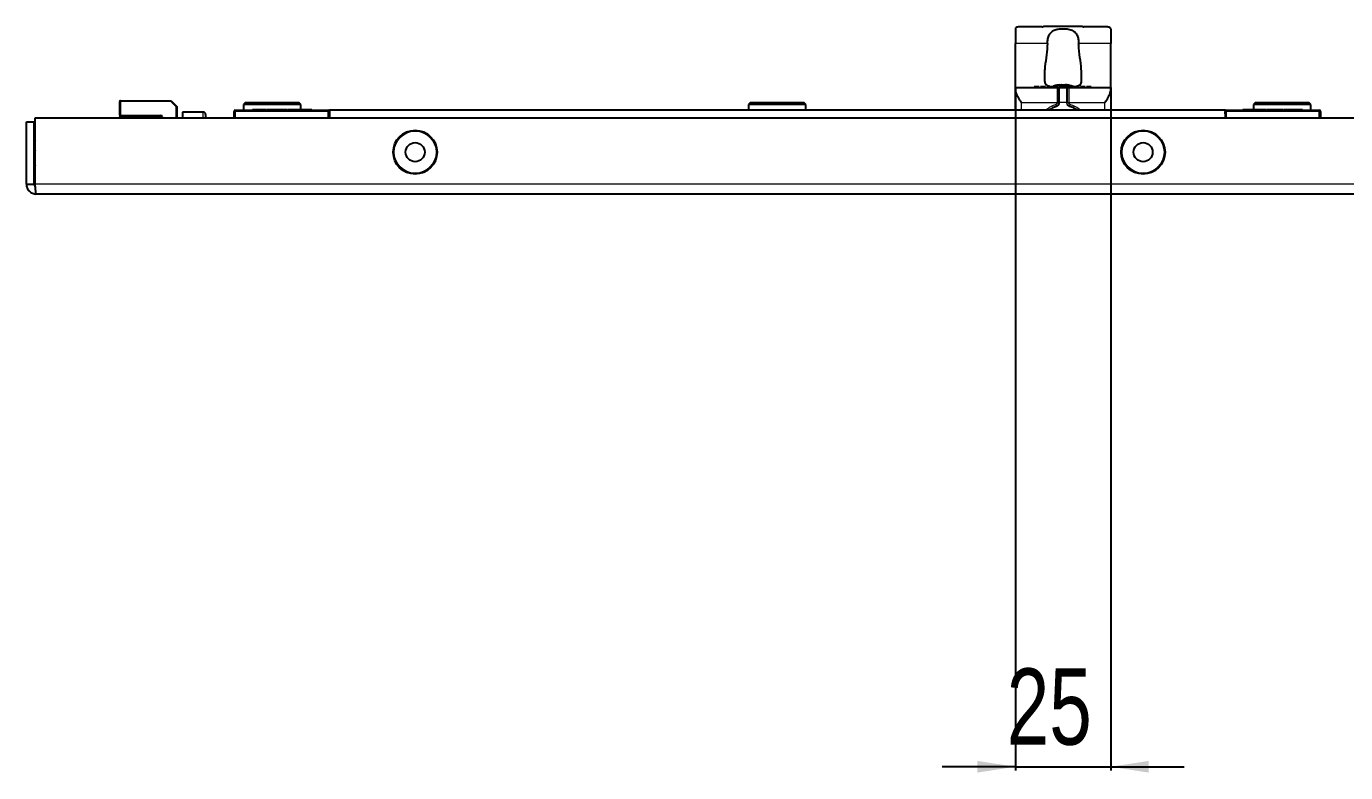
# Model space of a CAD drawing. Header units: millimetres. Extents: x -421 to 2398, y -1229 to 1219.
# Drawn here: x 1231.8 to 1578, y -1229.3 to -1033.5 of the extents above; entities that cross this region are included whole.
import ezdxf

# ---------------------------------------------------------------- set-up
doc = ezdxf.new("R2010")
doc.units = ezdxf.units.MM
doc.layers.add('FORMAT', color=7, linetype='Continuous')
doc.styles.add('SLDTEXTSTYLE0', font='TXT', dxfattribs={"width": 0.75})
doc.dimstyles.new('SLDDIMSTYLE1', dxfattribs={"dimtxt": 20, "dimasz": 10, "dimexe": 0, "dimexo": 0.0625, "dimgap": 5, "dimtad": 2, "dimdec": 1, "dimrnd": 1e-09, "dimzin": 12, "dimdsep": 46, "dimtxsty": 'SLDTEXTSTYLE0', "dimsah": 1, "dimcen": 0.09, "dimadec": 0, "dimazin": 3, "dimtfac": 1, "dimtmove": 0, "dimatfit": 0, "dimfxl": 0, "dimfrac": 2, "dimtolj": 1, "dimtzin": 12, "dimarcsym": 0})

# ---------------------------------------------------------------- blocks, each defined once
blk = doc.blocks.new('_D_11')
at = {"layer": 'FORMAT'}
for p, q in [((1491.33, -1049.56), (1491.33, -1228.8)), ((1516.33, -1049.56), (1516.33, -1228.8)), ((1491.33, -1227.8), (1472.1, -1227.8)), ((1491.33, -1227.8), (1516.33, -1227.8)), ((1516.33, -1227.8), (1535.56, -1227.8))]:
    blk.add_line(p, q, dxfattribs=at)
for points in [[(1491.33, -1227.8), (1481.33, -1226.27), (1481.33, -1229.34)], [(1516.33, -1227.8), (1526.33, -1229.34), (1526.33, -1226.27)]]:
    blk.add_solid(points, dxfattribs=at)
at = {"layer": 'FORMAT', "insert": (1489.05, -1202.02), "char_height": 20, "attachment_point": 1, "style": 'SLDTEXTSTYLE0'}
blk.add_mtext('25', dxfattribs=at)

msp = doc.modelspace()

# ---------------------------------------------------------------- linework, layer by layer
at = {"color": 7, "linetype": 'Continuous', "lineweight": 25}
for p, q in [((1491.33, -1034.21), (1491.33, -1038.05)), ((1498.35, -1033.65), (1492.83, -1033.65)), ((1499.24, -1033.6), (1498.71, -1033.61)), ((1508.43, -1033.55), (1499.24, -1033.55)), ((1508.94, -1033.61), (1508.43, -1033.59)), ((1514.83, -1033.65), (1509.31, -1033.65)), ((1516.33, -1034.21), (1516.33, -1038.05)), ((1491.33, -1049.55), (1491.33, -1038.05)), ((1516.33, -1049.55), (1516.33, -1038.05)), ((1498.98, -1045.33), (1498.98, -1047.92)), ((1508.68, -1047.92), (1508.68, -1045.33)), ((1491.33, -1050.42), (1491.33, -1049.55)), ((1491.33, -1049.55), (1504.83, -1049.55)), ((1491.33, -1055.55), (1491.33, -1050.42)), ((1496.21, -1049.45), (1496.21, -1049.55)), ((1496.35, -1049.45), (1496.35, -1049.55)), ((1496.47, -1049.45), (1496.47, -1049.55)), ((1497.28, -1049.45), (1496.47, -1049.45)), ((1497.28, -1049.45), (1497.28, -1049.55)), ((1497.43, -1049.45), (1497.43, -1049.55)), ((1497.55, -1049.45), (1497.55, -1049.55)), ((1497.88, -1049.45), (1497.88, -1049.55)), ((1498.07, -1049.45), (1498.07, -1049.55)), ((1498.6, -1049.45), (1498.6, -1049.55)), ((1499.08, -1049.45), (1499.08, -1049.55)), ((1499.25, -1049.45), (1499.25, -1049.55)), ((1499.71, -1049.45), (1499.71, -1049.55)), ((1499.85, -1049.45), (1499.85, -1049.55)), ((1499.97, -1049.45), (1499.97, -1049.55)), ((1500.28, -1049.45), (1500.28, -1049.55)), ((1501.56, -1049.45), (1500.44, -1049.45)), ((1501.56, -1049.45), (1501.56, -1049.55)), ((1501.69, -1049.45), (1501.69, -1049.55)), ((1501.89, -1049.45), (1501.89, -1049.55)), ((1501.9, -1049.45), (1501.9, -1049.55)), ((1502.49, -1049.45), (1501.9, -1049.45)), ((1502.32, -1049.04), (1502.32, -1048.99)), ((1502.49, -1049.45), (1502.49, -1049.55)), ((1503.39, -1049.45), (1502.81, -1049.45)), ((1502.83, -1049.55), (1504.83, -1049.55)), ((1502.83, -1053.55), (1502.83, -1049.55)), ((1502.88, -1048.95), (1502.88, -1048.92)), ((1503.39, -1049.45), (1503.39, -1049.55)), ((1503.4, -1049.45), (1503.4, -1049.55)), ((1503.4, -1049.45), (1503.58, -1049.45)), ((1503.58, -1049.45), (1503.58, -1049.55)), ((1503.58, -1049.45), (1503.58, -1049.45)), ((1503.6, -1049.45), (1503.6, -1049.55)), ((1503.75, -1049.45), (1503.75, -1049.55)), ((1504.55, -1049.45), (1503.75, -1049.45)), ((1504.33, -1049.22), (1504.35, -1048.92)), ((1504.55, -1049.22), (1504.58, -1048.99)), ((1504.55, -1049.45), (1504.55, -1049.55)), ((1504.69, -1049.45), (1504.69, -1049.55)), ((1504.81, -1049.45), (1504.81, -1049.55)), ((1504.81, -1049.48), (1505.15, -1049.47)), ((1504.83, -1049.55), (1504.83, -1053.55)), ((1505.24, -1049.45), (1505.24, -1049.55)), ((1505.33, -1049.55), (1516.33, -1049.55)), ((1505.36, -1049.45), (1505.36, -1049.55)), ((1505.73, -1049.45), (1505.73, -1049.55)), ((1505.99, -1049.45), (1505.99, -1049.55)), ((1506.11, -1049.45), (1506.11, -1049.55)), ((1506.25, -1049.45), (1506.25, -1049.55)), ((1506.37, -1049.45), (1506.37, -1049.55)), ((1506.8, -1049.45), (1506.8, -1049.55)), ((1506.83, -1049.45), (1506.8, -1049.45)), ((1506.84, -1049.45), (1506.84, -1049.55)), ((1506.87, -1049.45), (1506.87, -1049.55)), ((1507.03, -1049.45), (1507.03, -1049.55)), ((1507.38, -1049.45), (1507.38, -1049.55)), ((1507.87, -1049.45), (1507.87, -1049.55)), ((1508.07, -1049.45), (1508.07, -1049.55)), ((1508.41, -1049.45), (1508.41, -1049.55)), ((1508.57, -1049.45), (1508.57, -1049.55)), ((1509.63, -1049.45), (1508.57, -1049.45)), ((1509.63, -1049.45), (1509.63, -1049.55)), ((1509.94, -1049.45), (1509.94, -1049.55)), ((1510.11, -1049.45), (1510.11, -1049.55)), ((1510.48, -1049.45), (1510.48, -1049.55)), ((1511.24, -1049.45), (1510.48, -1049.45)), ((1511.24, -1049.45), (1511.24, -1049.55)), ((1516.33, -1050.42), (1516.33, -1049.55)), ((1516.33, -1050.42), (1516.33, -1055.55)), ((1256.33, -1056.85), (1256.33, -1053.25)), ((1256.53, -1053.05), (1269.83, -1053.05)), ((1269.83, -1053.05), (1269.75, -1053.25)), ((1269.83, -1053.05), (1271.33, -1054.55)), ((1271.33, -1054.55), (1271.13, -1054.63)), ((1271.33, -1054.55), (1271.33, -1057.55)), ((1286.63, -1055.55), (1311.03, -1055.55)), ((1289.33, -1053.55), (1288.83, -1054.05)), ((1288.83, -1054.05), (1288.83, -1055.55)), ((1303.83, -1054.05), (1288.83, -1054.05)), ((1289.33, -1053.55), (1303.33, -1053.55)), ((1291.19, -1055.35), (1291.19, -1055.55)), ((1295, -1055.35), (1295, -1055.55)), ((1295, -1055.35), (1295.79, -1055.35)), ((1295.79, -1055.35), (1295.79, -1055.55)), ((1295.79, -1055.35), (1297.67, -1055.35)), ((1297.13, -1055.35), (1297.13, -1055.32)), ((1297.67, -1055.35), (1297.67, -1055.55)), ((1297.67, -1055.35), (1298.72, -1055.35)), ((1298.72, -1055.35), (1298.72, -1055.55)), ((1298.72, -1055.35), (1300.12, -1055.35)), ((1300.29, -1055.32), (1300.29, -1055.55)), ((1300.37, -1055.35), (1300.37, -1055.55)), ((1300.37, -1055.35), (1301.73, -1055.35)), ((1301.73, -1055.35), (1301.73, -1055.55)), ((1301.73, -1055.35), (1303.72, -1055.35)), ((1303.83, -1054.05), (1303.33, -1053.55)), ((1303.72, -1055.35), (1303.72, -1055.55)), ((1303.72, -1055.35), (1306.68, -1055.35)), ((1303.83, -1055.35), (1303.83, -1054.05)), ((1306.68, -1055.35), (1306.68, -1055.55)), ((1546.33, -1055.55), (1311.33, -1055.55)), ((1311.33, -1055.55), (1311.33, -1055.85)), ((1421.83, -1053.55), (1421.33, -1054.05)), ((1421.33, -1054.05), (1421.33, -1055.55)), ((1436.33, -1054.05), (1421.33, -1054.05)), ((1421.83, -1053.55), (1435.83, -1053.55)), ((1436.33, -1054.05), (1435.83, -1053.55)), ((1436.33, -1055.55), (1436.33, -1054.05)), ((1502.83, -1053.55), (1502.83, -1053.58)), ((1504.83, -1053.58), (1504.83, -1053.55)), ((1546.33, -1055.55), (1546.33, -1055.85)), ((1546.63, -1055.55), (1571.03, -1055.55)), ((1550.98, -1055.35), (1550.98, -1055.55)), ((1550.98, -1055.35), (1551.33, -1055.35)), ((1551.33, -1055.35), (1551.33, -1055.55)), ((1551.33, -1055.35), (1551.58, -1055.35)), ((1551.58, -1055.35), (1551.58, -1055.55)), ((1551.58, -1055.35), (1551.69, -1055.35)), ((1551.69, -1055.35), (1551.69, -1055.55)), ((1552.72, -1055.35), (1552.72, -1055.55)), ((1552.72, -1055.35), (1553.39, -1055.35)), ((1553.39, -1055.35), (1553.39, -1055.55)), ((1553.39, -1055.35), (1553.72, -1055.35)), ((1553.72, -1055.35), (1553.72, -1055.55)), ((1554.33, -1053.55), (1553.83, -1054.05)), ((1553.83, -1054.05), (1553.83, -1055.35)), ((1568.83, -1054.05), (1553.83, -1054.05)), ((1554.33, -1053.55), (1568.33, -1053.55)), ((1557.04, -1055.55), (1557.04, -1055.32)), ((1557.18, -1055.35), (1557.96, -1055.35)), ((1557.96, -1055.35), (1558.75, -1055.35)), ((1557.96, -1055.35), (1557.96, -1055.55)), ((1558.75, -1055.35), (1558.75, -1055.55)), ((1558.75, -1055.35), (1559.24, -1055.35)), ((1559.24, -1055.35), (1559.24, -1055.55)), ((1559.24, -1055.35), (1560.63, -1055.35)), ((1560.27, -1055.32), (1560.27, -1055.35)), ((1560.63, -1055.35), (1560.63, -1055.55)), ((1560.63, -1055.35), (1561.68, -1055.35)), ((1561.68, -1055.35), (1561.68, -1055.55)), ((1562.72, -1055.35), (1562.72, -1055.55)), ((1562.72, -1055.35), (1564.69, -1055.35)), ((1564.69, -1055.35), (1564.69, -1055.55)), ((1564.69, -1055.35), (1566.68, -1055.35)), ((1566.68, -1055.35), (1566.68, -1055.55)), ((1568.83, -1054.05), (1568.33, -1053.55)), ((1568.83, -1055.55), (1568.83, -1054.05)), ((1231.83, -1074.95), (1231.83, -1058.55)), ((1231.83, -1058.55), (1233.83, -1058.55)), ((1233.83, -1074.95), (1233.83, -1058.55)), ((1234.13, -1074.95), (1234.13, -1057.55)), ((1234.13, -1057.55), (1624.53, -1057.55)), ((1256.33, -1056.85), (1256.33, -1057.25)), ((1256.33, -1057.55), (1256.33, -1057.25)), ((1267.13, -1057.05), (1256.53, -1057.05)), ((1267.33, -1057.55), (1267.33, -1057.25)), ((1278.23, -1056.05), (1272.83, -1056.05)), ((1272.83, -1056.05), (1272.83, -1057.55)), ((1278.83, -1056.65), (1278.83, -1057.55)), ((1286.33, -1057.55), (1286.33, -1055.85)), ((1311.33, -1055.85), (1311.33, -1056.49)), ((1311.33, -1056.49), (1311.33, -1057.55)), ((1546.33, -1056.49), (1546.33, -1055.85)), ((1546.33, -1056.49), (1546.33, -1057.55)), ((1571.33, -1055.85), (1571.33, -1057.55)), ((1231.83, -1074.95), (1233.83, -1074.95)), ((1624.23, -1077.55), (1234.43, -1077.55))]:
    msp.add_line(p, q, dxfattribs=at)
at = {"color": 8, "linetype": 'Continuous', "lineweight": 18}
for p, q in [((1499.74, -1038.05), (1491.33, -1038.05)), ((1516.33, -1038.05), (1507.92, -1038.05)), ((1500.44, -1049.45), (1500.44, -1049.55)), ((1502.33, -1053.55), (1502.33, -1049.55)), ((1505.33, -1049.55), (1505.33, -1053.55)), ((1256.53, -1053.25), (1256.33, -1053.25)), ((1256.53, -1053.05), (1256.53, -1053.25)), ((1256.53, -1053.25), (1256.53, -1056.85)), ((1269.75, -1053.25), (1256.53, -1053.25)), ((1271.13, -1054.63), (1269.75, -1053.25)), ((1271.13, -1057.55), (1271.13, -1054.63)), ((1286.63, -1055.55), (1286.63, -1055.85)), ((1292.42, -1055.35), (1292.42, -1055.55)), ((1311.03, -1055.55), (1311.03, -1055.85)), ((1492.83, -1053.55), (1492.83, -1055.55)), ((1492.83, -1053.55), (1502.33, -1053.55)), ((1501.97, -1054.06), (1502.1, -1054.54)), ((1502.33, -1053.58), (1502.33, -1053.55)), ((1502.33, -1053.55), (1502.83, -1053.55)), ((1502.33, -1053.58), (1502.83, -1053.58)), ((1504.83, -1053.55), (1502.83, -1053.55)), ((1504.83, -1053.55), (1505.33, -1053.55)), ((1504.83, -1053.58), (1505.33, -1053.58)), ((1505.33, -1053.55), (1505.33, -1053.58)), ((1505.33, -1053.55), (1514.83, -1053.55)), ((1505.55, -1054.54), (1505.69, -1054.06)), ((1514.83, -1055.55), (1514.83, -1053.55)), ((1546.63, -1055.85), (1546.63, -1055.55)), ((1555.46, -1055.35), (1555.46, -1055.55)), ((1571.03, -1055.55), (1571.03, -1055.85)), ((1256.53, -1056.85), (1256.33, -1056.85)), ((1256.53, -1057.25), (1256.33, -1057.25)), ((1256.53, -1056.85), (1256.53, -1057.05)), ((1256.53, -1056.85), (1267.13, -1056.85)), ((1256.53, -1057.25), (1256.53, -1057.05)), ((1267.13, -1057.25), (1256.53, -1057.25)), ((1256.53, -1057.25), (1256.53, -1057.55)), ((1267.13, -1056.85), (1267.13, -1057.05)), ((1267.13, -1057.05), (1267.13, -1057.25)), ((1267.13, -1057.55), (1267.13, -1057.25)), ((1267.13, -1057.25), (1267.33, -1057.25)), ((1267.53, -1057.25), (1267.33, -1057.25)), ((1267.53, -1057.25), (1267.53, -1057.55)), ((1278.23, -1057.55), (1278.23, -1056.05)), ((1286.63, -1055.85), (1286.33, -1055.85)), ((1286.63, -1055.85), (1286.63, -1057.55)), ((1311.03, -1055.85), (1286.63, -1055.85)), ((1311.03, -1057.55), (1311.03, -1055.85)), ((1311.33, -1055.85), (1311.03, -1055.85)), ((1546.63, -1055.85), (1546.33, -1055.85)), ((1571.03, -1055.85), (1546.63, -1055.85)), ((1546.63, -1055.85), (1546.63, -1057.55)), ((1571.03, -1057.55), (1571.03, -1055.85)), ((1571.33, -1055.85), (1571.03, -1055.85)), ((1624.53, -1074.95), (1234.13, -1074.95))]:
    msp.add_line(p, q, dxfattribs=at)
at = {"color": 7, "linetype": 'Continuous', "lineweight": 25, "flags": 128}
for points in [[(1234.13, -1063.53), (1233.97, -1063.8), (1233.83, -1064.05)], [(1234.13, -1065.95), (1234, -1066.43), (1233.83, -1068.05)], [(1233.83, -1068.05), (1234, -1069.66), (1234.13, -1070.15)], [(1233.83, -1072.05), (1233.97, -1072.3), (1234.13, -1072.56)]]:
    msp.add_lwpolyline(points, dxfattribs=at)
at = {"color": 8, "linetype": 'Continuous', "lineweight": 18, "flags": 128}
for points in [[(1233.83, -1064.73), (1233.84, -1064.71), (1234.13, -1064.12)], [(1234.13, -1071.97), (1233.84, -1071.38), (1233.83, -1071.36)]]:
    msp.add_lwpolyline(points, dxfattribs=at)
at = {"color": 7, "linetype": 'Continuous', "lineweight": 25}
for centre, radius in [((1333.83, -1066.55), 5.75), ((1524.83, -1066.55), 5.75), ((1333.83, -1066.55), 2.5), ((1524.83, -1066.55), 2.5)]:
    msp.add_circle(centre, radius, dxfattribs=at)
at = {"color": 8, "linetype": 'Continuous', "lineweight": 18}
for centre in [(1333.83, -1066.55), (1524.83, -1066.55)]:
    msp.add_circle(centre, 5.5, dxfattribs=at)
at = {"color": 7, "linetype": 'Continuous', "lineweight": 25}
for centre, radius, start, end in [((1503.83, -1056.85), 8, 100.361, 108.448), ((1503.82, -1056.8), 7.96, 100.8908, 108.0476), ((1501.52, -1049.85), 0.629, 75.5606, 104.4394), ((1503.9, -1055.26), 6.42, 102.4344, 110.2986), ((1503.07, -1052.7), 3.79, 92.8918, 101.4174), ((1503.58, -1056.46), 7.54, 92.0538, 98.0829), ((1502.8, -1049.44), 0.529, 72.0453, 81.6206), ((1503.1, -1053.27), 4.35, 79.331, 87.2142), ((1504.56, -1053.27), 4.35, 92.7858, 100.669), ((1500.57, -1049.97), 3.47, 12.2342, 16.4656), ((1504.5, -1056.48), 7.26, 85.7578, 94.2422), ((1504.08, -1056.47), 7.56, 85.3402, 87.9436), ((1504.87, -1049.51), 0.598, 99.0104, 119.4761), ((1503.71, -1051.17), 2.34, 55.3963, 68.2782), ((1504.59, -1052.7), 3.79, 78.5826, 87.1082), ((1503.83, -1056.85), 8, 70.1778, 79.639), ((1256.53, -1053.25), 0.2, 90, 180), ((1286.63, -1055.85), 0.3, 90, 180), ((1311.03, -1055.85), 0.3, 0, 90), ((1503.83, -1060.55), 6.25, 106.0134, 126.8699), ((1501.83, -1053.58), 1, 286.0134, 0), ((1505.83, -1053.58), 1, 180, 253.9866), ((1503.83, -1060.55), 6.25, 53.1301, 73.9866), ((1546.63, -1055.85), 0.3, 90, 180), ((1571.03, -1055.85), 0.3, 0, 90), ((1256.53, -1056.85), 0.2, 180, 270), ((1267.13, -1057.25), 0.2, 0, 90), ((1278.23, -1056.65), 0.6, 0, 90)]:
    msp.add_arc(centre, radius, start, end, dxfattribs=at)
at = {"color": 8, "linetype": 'Continuous', "lineweight": 18}
for centre, radius, start, end in [((1503.83, -1060.55), 6.75, 106.0134, 132.2054), ((1501.83, -1053.58), 0.5, 286.0134, 0), ((1505.83, -1053.58), 0.5, 180, 253.9866), ((1503.83, -1060.55), 6.75, 47.7946, 73.9866), ((1267.13, -1057.25), 0.4, 0, 90)]:
    msp.add_arc(centre, radius, start, end, dxfattribs=at)
at = {"color": 7, "linetype": 'Continuous', "lineweight": 25}
for points, knots in [([(1492.83, -1033.65), (1492.66, -1033.65), (1492.33, -1033.66), (1491.88, -1033.72), (1491.54, -1033.84), (1491.35, -1034.01), (1491.34, -1034.15), (1491.33, -1034.21)], [0, 0, 0, 0, 0.2129, 0.425707, 0.640613, 0.853382, 1, 1, 1, 1]), ([(1498.35, -1033.65), (1498.45, -1033.64), (1498.58, -1033.62), (1498.69, -1033.61), (1498.71, -1033.61)], [0, 0, 0, 0, 0.789403, 1, 1, 1, 1]), ([(1499.74, -1038.05), (1499.76, -1037.63), (1499.8, -1036.8), (1500.16, -1035.71), (1500.81, -1034.9), (1501.74, -1034.41), (1502.89, -1034.17), (1504.21, -1034.12), (1505.56, -1034.29), (1506.69, -1034.76), (1507.42, -1035.56), (1507.8, -1036.59), (1507.91, -1037.46), (1507.92, -1037.95), (1507.92, -1038.05)], [0, 0, 0, 0, 0.088505, 0.177138, 0.262858, 0.344694, 0.430485, 0.525193, 0.625645, 0.723911, 0.812494, 0.894483, 0.978997, 1, 1, 1, 1]), ([(1508.94, -1033.61), (1508.96, -1033.61), (1509.07, -1033.62), (1509.2, -1033.64), (1509.31, -1033.65)], [0, 0, 0, 0, 0.161974, 1, 1, 1, 1]), ([(1516.33, -1034.21), (1516.31, -1034.13), (1516.28, -1033.97), (1516.04, -1033.81), (1515.69, -1033.71), (1515.26, -1033.66), (1514.96, -1033.65), (1514.83, -1033.65)], [0, 0, 0, 0, 0.205683, 0.411346, 0.618649, 0.832339, 1, 1, 1, 1]), ([(1499.74, -1038.05), (1499.68, -1039.05), (1499.57, -1041.19), (1499.05, -1043.63), (1499, -1044.94), (1498.98, -1045.33)], [0, 0, 0, 0, 0.378823, 0.812228, 1, 1, 1, 1]), ([(1508.68, -1045.33), (1508.59, -1044.42), (1508.42, -1042.56), (1507.96, -1039.97), (1507.93, -1038.43), (1507.92, -1038.05)], [0, 0, 0, 0, 0.417668, 0.852903, 1, 1, 1, 1]), ([(1498.98, -1047.92), (1499.02, -1048.19), (1499.11, -1048.73), (1499.89, -1049.19), (1500.89, -1049.39), (1501.66, -1049.43), (1501.94, -1049.44)], [0, 0, 0, 0, 0.2891573, 0.5794111, 0.8475326, 1, 1, 1, 1]), ([(1505.82, -1049.45), (1506.26, -1049.41), (1507.17, -1049.34), (1508.12, -1049.04), (1508.61, -1048.55), (1508.66, -1048.11), (1508.68, -1047.92)], [0, 0, 0, 0, 0.258101, 0.532051, 0.800559, 1, 1, 1, 1]), ([(1491.33, -1050.42), (1491.35, -1050.59), (1491.41, -1051.02), (1491.88, -1051.97), (1492.41, -1052.86), (1492.76, -1053.43), (1492.83, -1053.54), (1492.83, -1053.55)], [0, 0, 0, 0, 0.19414, 0.485275, 0.898779, 0.996769, 1, 1, 1, 1]), ([(1496.35, -1049.45), (1496.33, -1049.45), (1496.29, -1049.45), (1496.23, -1049.45), (1496.21, -1049.45), (1496.21, -1049.45), (1496.21, -1049.45)], [0, 0, 0, 0, 0.280836, 0.55925, 0.779182, 1, 1, 1, 1]), ([(1496.47, -1049.45), (1496.47, -1049.45), (1496.47, -1049.45), (1496.44, -1049.45), (1496.39, -1049.45), (1496.36, -1049.45), (1496.35, -1049.45)], [0, 0, 0, 0, 0.280888, 0.559482, 0.77927, 1, 1, 1, 1]), ([(1497.43, -1049.45), (1497.41, -1049.45), (1497.38, -1049.45), (1497.32, -1049.45), (1497.29, -1049.45), (1497.28, -1049.45)], [0, 0, 0, 0, 0.280638, 0.560877, 1, 1, 1, 1]), ([(1497.55, -1049.45), (1497.55, -1049.45), (1497.54, -1049.45), (1497.52, -1049.45), (1497.47, -1049.45), (1497.44, -1049.45), (1497.43, -1049.45)], [0, 0, 0, 0, 0.280941, 0.559114, 0.779089, 1, 1, 1, 1]), ([(1498.07, -1049.45), (1498.01, -1049.45), (1497.9, -1049.45), (1497.89, -1049.45), (1497.88, -1049.45)], [0, 0, 0, 0, 0.559312, 1, 1, 1, 1]), ([(1498.6, -1049.45), (1498.54, -1049.45), (1498.42, -1049.45), (1498.23, -1049.45), (1498.13, -1049.45), (1498.07, -1049.45)], [0, 0, 0, 0, 0.280496, 0.560765, 1, 1, 1, 1]), ([(1499.08, -1049.45), (1499.01, -1049.45), (1498.89, -1049.45), (1498.69, -1049.45), (1498.6, -1049.45)], [0, 0, 0, 0, 0.560137, 1, 1, 1, 1]), ([(1499.25, -1049.45), (1499.24, -1049.45), (1499.23, -1049.45), (1499.13, -1049.45), (1499.08, -1049.45)], [0, 0, 0, 0, 0.559914, 1, 1, 1, 1]), ([(1499.85, -1049.45), (1499.83, -1049.45), (1499.79, -1049.45), (1499.73, -1049.45), (1499.71, -1049.45), (1499.71, -1049.45), (1499.71, -1049.45)], [0, 0, 0, 0, 0.2807653, 0.5591779, 0.7791749, 1, 1, 1, 1]), ([(1499.97, -1049.45), (1499.97, -1049.45), (1499.97, -1049.45), (1499.94, -1049.45), (1499.89, -1049.45), (1499.86, -1049.45), (1499.85, -1049.45)], [0, 0, 0, 0, 0.280828, 0.559417, 0.779393, 1, 1, 1, 1]), ([(1500.44, -1049.45), (1500.42, -1049.45), (1500.37, -1049.45), (1500.32, -1049.45), (1500.28, -1049.45), (1500.28, -1049.45), (1500.28, -1049.45)], [0, 0, 0, 0, 0.280951, 0.559967, 0.779431, 1, 1, 1, 1]), ([(1501.69, -1049.45), (1501.69, -1049.45), (1501.69, -1049.45), (1501.66, -1049.45), (1501.61, -1049.45), (1501.57, -1049.45), (1501.56, -1049.45)], [0, 0, 0, 0, 0.280713, 0.558701, 0.779045, 1, 1, 1, 1]), ([(1501.9, -1049.45), (1501.89, -1049.45), (1501.89, -1049.45), (1501.89, -1049.45), (1501.89, -1049.45)], [0, 0, 0, 0, 0.5600811, 1, 1, 1, 1]), ([(1502.33, -1049.55), (1502.33, -1049.55), (1502.33, -1049.55), (1502.34, -1049.55), (1502.35, -1049.55), (1502.39, -1049.55), (1502.51, -1049.55), (1502.73, -1049.55), (1502.79, -1049.55), (1502.83, -1049.55)], [0, 0, 0, 0, 0.00167, 0.003889, 0.009531, 0.034361, 0.132751, 0.526214, 1, 1, 1, 1]), ([(1502.67, -1049.45), (1502.64, -1049.45), (1502.6, -1049.45), (1502.53, -1049.45), (1502.51, -1049.45), (1502.49, -1049.45)], [0, 0, 0, 0, 0.281226, 0.561522, 1, 1, 1, 1]), ([(1503.4, -1049.45), (1503.4, -1049.45), (1503.4, -1049.45), (1503.39, -1049.45), (1503.39, -1049.45)], [0, 0, 0, 0, 0.559504, 1, 1, 1, 1]), ([(1503.75, -1049.45), (1503.73, -1049.45), (1503.68, -1049.45), (1503.63, -1049.45), (1503.6, -1049.45), (1503.6, -1049.45), (1503.6, -1049.45)], [0, 0, 0, 0, 0.280855, 0.559718, 0.779518, 1, 1, 1, 1]), ([(1504.69, -1049.45), (1504.67, -1049.45), (1504.63, -1049.45), (1504.57, -1049.45), (1504.55, -1049.45), (1504.55, -1049.45), (1504.55, -1049.45)], [0, 0, 0, 0, 0.280813, 0.559099, 0.77917, 1, 1, 1, 1]), ([(1504.81, -1049.45), (1504.81, -1049.45), (1504.81, -1049.45), (1504.78, -1049.45), (1504.74, -1049.45), (1504.71, -1049.45), (1504.69, -1049.45)], [0, 0, 0, 0, 0.280912, 0.559405, 0.779108, 1, 1, 1, 1]), ([(1504.83, -1049.55), (1504.87, -1049.55), (1504.95, -1049.55), (1505.2, -1049.55), (1505.33, -1049.55), (1505.33, -1049.55)], [0, 0, 0, 0, 0.475461, 0.994056, 1, 1, 1, 1]), ([(1505.24, -1049.45), (1505.22, -1049.45), (1505.18, -1049.45), (1505.13, -1049.45), (1505.1, -1049.45), (1505.1, -1049.45), (1505.1, -1049.45)], [0, 0, 0, 0, 0.280888, 0.559023, 0.779155, 1, 1, 1, 1]), ([(1505.36, -1049.45), (1505.36, -1049.45), (1505.36, -1049.45), (1505.33, -1049.45), (1505.29, -1049.45), (1505.26, -1049.45), (1505.24, -1049.45)], [0, 0, 0, 0, 0.2809, 0.559498, 0.779148, 1, 1, 1, 1]), ([(1505.73, -1049.45), (1505.68, -1049.45), (1505.57, -1049.45), (1505.43, -1049.45), (1505.37, -1049.45), (1505.36, -1049.45), (1505.36, -1049.45)], [0, 0, 0, 0, 0.280935, 0.559487, 0.779245, 1, 1, 1, 1]), ([(1505.99, -1049.45), (1505.94, -1049.45), (1505.86, -1049.45), (1505.77, -1049.45), (1505.73, -1049.45)], [0, 0, 0, 0, 0.559441, 1, 1, 1, 1]), ([(1506.11, -1049.45), (1506.1, -1049.45), (1506.09, -1049.45), (1506.02, -1049.45), (1505.99, -1049.45)], [0, 0, 0, 0, 0.5603128, 1, 1, 1, 1]), ([(1506.25, -1049.45), (1506.23, -1049.45), (1506.19, -1049.45), (1506.13, -1049.45), (1506.11, -1049.45), (1506.11, -1049.45), (1506.11, -1049.45)], [0, 0, 0, 0, 0.2809103, 0.559174, 0.7791663, 1, 1, 1, 1]), ([(1506.37, -1049.45), (1506.37, -1049.45), (1506.37, -1049.45), (1506.34, -1049.45), (1506.29, -1049.45), (1506.26, -1049.45), (1506.25, -1049.45)], [0, 0, 0, 0, 0.280849, 0.55949, 0.779158, 1, 1, 1, 1]), ([(1506.87, -1049.45), (1506.86, -1049.45), (1506.84, -1049.45), (1506.84, -1049.45), (1506.84, -1049.45)], [0, 0, 0, 0, 0.560691, 1, 1, 1, 1]), ([(1507.03, -1049.45), (1507, -1049.45), (1506.93, -1049.45), (1506.89, -1049.45), (1506.87, -1049.45)], [0, 0, 0, 0, 0.559542, 1, 1, 1, 1]), ([(1507.38, -1049.45), (1507.31, -1049.45), (1507.19, -1049.45), (1507.08, -1049.45), (1507.03, -1049.45)], [0, 0, 0, 0, 0.560514, 1, 1, 1, 1]), ([(1507.87, -1049.45), (1507.8, -1049.45), (1507.66, -1049.45), (1507.47, -1049.45), (1507.38, -1049.45)], [0, 0, 0, 0, 0.5592171, 1, 1, 1, 1]), ([(1508.07, -1049.45), (1508.06, -1049.45), (1508.05, -1049.45), (1507.93, -1049.45), (1507.87, -1049.45)], [0, 0, 0, 0, 0.56034, 1, 1, 1, 1]), ([(1508.57, -1049.45), (1508.54, -1049.45), (1508.5, -1049.45), (1508.45, -1049.45), (1508.42, -1049.45), (1508.41, -1049.45), (1508.41, -1049.45)], [0, 0, 0, 0, 0.280872, 0.559701, 0.779382, 1, 1, 1, 1]), ([(1510.11, -1049.45), (1510.05, -1049.45), (1509.96, -1049.45), (1509.95, -1049.45), (1509.94, -1049.45)], [0, 0, 0, 0, 0.5589475, 1, 1, 1, 1]), ([(1510.48, -1049.45), (1510.4, -1049.45), (1510.26, -1049.45), (1510.15, -1049.45), (1510.11, -1049.45)], [0, 0, 0, 0, 0.559747, 1, 1, 1, 1]), ([(1514.83, -1053.55), (1514.83, -1053.54), (1514.9, -1053.43), (1515.25, -1052.86), (1515.78, -1051.97), (1516.25, -1051.02), (1516.3, -1050.59), (1516.33, -1050.42)], [0, 0, 0, 0, 0.003231, 0.101221, 0.514725, 0.80586, 1, 1, 1, 1]), ([(1291.19, -1055.35), (1291.37, -1055.35), (1291.71, -1055.35), (1292.2, -1055.35), (1292.42, -1055.35)], [0, 0, 0, 0, 0.5368, 1, 1, 1, 1]), ([(1292.42, -1055.35), (1292.8, -1055.35), (1293.49, -1055.35), (1294.35, -1055.35), (1294.8, -1055.35), (1294.82, -1055.35)], [0, 0, 0, 0, 0.522437, 0.975649, 1, 1, 1, 1]), ([(1551.69, -1055.35), (1551.83, -1055.35), (1552.09, -1055.35), (1552.52, -1055.35), (1552.72, -1055.35)], [0, 0, 0, 0, 0.547643, 1, 1, 1, 1]), ([(1553.72, -1055.35), (1554.06, -1055.35), (1554.69, -1055.35), (1555.22, -1055.35), (1555.46, -1055.35)], [0, 0, 0, 0, 0.5368, 1, 1, 1, 1]), ([(1555.46, -1055.35), (1555.78, -1055.35), (1556.39, -1055.35), (1556.96, -1055.35), (1556.99, -1055.35), (1557, -1055.35)], [0, 0, 0, 0, 0.415678, 0.776277, 1, 1, 1, 1]), ([(1561.85, -1055.35), (1561.89, -1055.35), (1562.18, -1055.35), (1562.47, -1055.35), (1562.72, -1055.35)], [0, 0, 0, 0, 0.139498, 1, 1, 1, 1]), ([(1233.83, -1074.95), (1233.86, -1075.12), (1233.9, -1075.35), (1234.11, -1075.42), (1234.17, -1075.44)], [0, 0, 0, 0, 0.724564, 1, 1, 1, 1])]:
    msp.add_open_spline(points, degree=3, knots=knots, dxfattribs=at)
for points in [[(1231.83, -1074.95), (1231.87, -1075.29), (1231.95, -1075.97), (1232.55, -1076.83), (1233.41, -1077.43), (1234.09, -1077.51), (1234.43, -1077.55)], [(1234.43, -1077.55), (1234.4, -1077.51), (1234.35, -1077.43), (1234.28, -1076.83), (1234.2, -1075.97), (1234.15, -1075.29), (1234.13, -1074.95)]]:
    msp.add_open_spline(points, degree=3, dxfattribs=at)

# ---------------------------------------------------------------- dimensions: what is measured, and where the dimension line sits
at = {"layer": 'FORMAT'}
dim = msp.add_linear_dim(base=(1516.33, -1227.8), p1=(1491.33, -1049.55), p2=(1516.33, -1049.55), dimstyle='SLDDIMSTYLE1', dxfattribs=at)
dim.commit()
dim.dimension.update_dxf_attribs({"geometry": '_D_11', "text_midpoint": (1503.83, -1227.8), "dimtype": 160})

doc.saveas('drawing.dxf')
